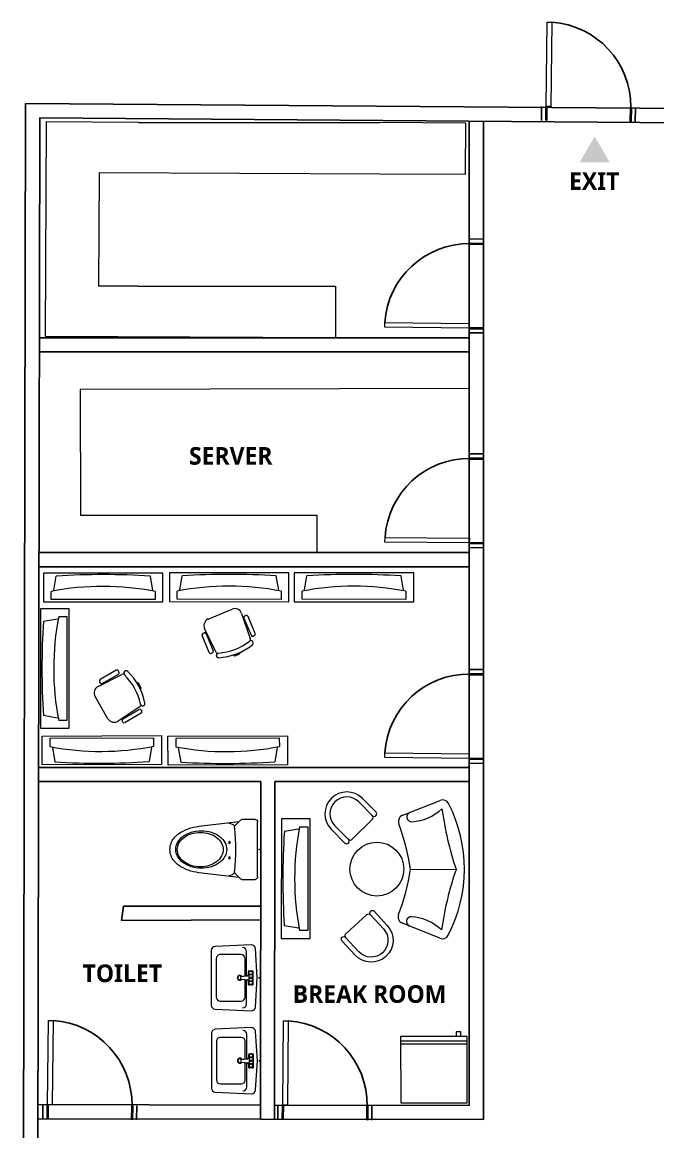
# Model space of a CAD drawing. Header units: millimetres. Extents: x 2220 to 4636, y 1941 to 3920.
# Drawn here: x 2220.42 to 2238.47, y 1963.9 to 1995.41 of the extents above; entities that cross this region are included whole.
import ezdxf

# ---------------------------------------------------------------- set-up
doc = ezdxf.new("R2010")
doc.units = ezdxf.units.MM
doc.layers.add('CAR', color=7, linetype='Continuous')
doc.layers.add('DOOR_005', color=15, linetype='Continuous')
for name, color, linetype, lineweight in [('DOOR_02', 2, 'Continuous', 9), ('fixture', 142, 'Continuous', 9), ('FURNITURE', 2, 'Continuous', 20), ('TEXT', 2, 'Continuous', 20), ('WALL_04C', 4, 'Continuous', 40)]:
    doc.layers.add(name, color=color, linetype=linetype, lineweight=lineweight)
doc.styles.get("Standard").update_dxf_attribs({"font": 'arial.ttf'})

# ---------------------------------------------------------------- blocks, each defined once
blk = doc.blocks.new('WC3P')
at = {"layer": 'fixture'}
for p, q in [((0.013, -0.2119), (0.013, 0.2119)), ((0.033, 0.2319), (0.1343, 0.2319)), ((0.1488, 0.2256), (0.1862, 0.1859)), ((0.4688, 0.1796), (0.1579, 0.216)), ((0.1341, -0.2319), (0.033, -0.2319)), ((0.1862, -0.1857), (0.1487, -0.2256)), ((0.1575, -0.2162), (0.4688, -0.1798))]:
    blk.add_line(p, q, dxfattribs=at)
for centre in [(0.2318, 0.0543), (0.2318, -0.065)]:
    blk.add_circle(centre, 0.0075, dxfattribs=at)
for centre, radius, start, end in [((0.033, 0.2119), 0.02, 90, 180), ((0.1343, 0.2119), 0.02, 43.2643, 90), ((0.168, 0.1688), 0.025, 353.36736, 43.26477), ((0.2383, 0.1435), 0.0602, 91.3673, 142.68006), ((0.425, -0.1817), 0.364, 56.50054, 83.08272), ((1.7421, 0.0001), 1.5582, 173.89172, 186.10828), ((0.4028, -0.0243), 0.1574, 126.28527, 150.56885), ((0.4176, -0.0215), 0.1435, 126.92141, 151.13418), ((0.4309, -0.0626), 0.2049, 106.91484, 126.28527), ((0.4415, -0.0533), 0.1833, 107.28836, 126.92141), ((0.4493, -0.1231), 0.2681, 90, 106.91484), ((0.4571, -0.1035), 0.2359, 90, 107.28836), ((0.4493, -0.1231), 0.2681, 73.08516, 90), ((0.4571, -0.1035), 0.2359, 72.71164, 90), ((0.4677, -0.0626), 0.2049, 53.71473, 73.08516), ((0.4728, -0.0533), 0.1833, 53.07859, 72.71164), ((0.4967, -0.0215), 0.1435, 28.86582, 53.07859), ((0.4958, -0.0243), 0.1574, 29.43115, 53.71473), ((0.5746, 0.042), 0.0949, 45.23179, 57.29413), ((0.4188, -0.115), 0.3161, 40.1683, 45.23179), ((0.5512, 0), 0.1407, 0.03304, 39.16611), ((0.3597, 0), 0.1079, 150.56885, 180), ((0.3597, 0), 0.1079, 180, 209.43115), ((0.3809, -0.0012), 0.1016, 151.13418, 180), ((0.5334, -0.0012), 0.1016, 360, 28.86582), ((0.5389, 0), 0.1079, 0, 29.43115), ((0.5389, 0), 0.1079, 330.56885, 360), ((0.5507, 0.0001), 0.1413, 320.91064, 359.9693), ((0.4028, 0.0243), 0.1574, 209.43115, 233.71473), ((0.3809, -0.0012), 0.1016, 180, 208.86582), ((0.4176, 0.019), 0.1435, 208.86582, 233.07859), ((0.4967, 0.019), 0.1435, 306.92141, 331.13418), ((0.4958, 0.0243), 0.1574, 306.28527, 330.56885), ((0.5334, -0.0012), 0.1016, 331.13418, 0), ((0.168, -0.1686), 0.025, 316.73523, 6.63264), ((0.4309, 0.0626), 0.2049, 233.71473, 253.08516), ((0.4415, 0.0508), 0.1833, 233.07859, 252.71164), ((0.4493, 0.1231), 0.2681, 253.08516, 270), ((0.4571, 0.101), 0.2359, 252.71164, 270), ((0.4493, 0.1231), 0.2681, 270, 286.91484), ((0.4571, 0.101), 0.2359, 270, 287.28836), ((0.425, 0.1816), 0.364, 276.91728, 303.49946), ((0.4728, 0.0508), 0.1833, 287.28836, 306.92141), ((0.4677, 0.0626), 0.2049, 286.91484, 306.28527), ((0.5746, -0.0421), 0.0949, 302.70587, 314.76821), ((0.4188, 0.1149), 0.3161, 314.76821, 319.8317), ((0.033, -0.2119), 0.02, 180, 270), ((0.1341, -0.2119), 0.02, 270, 316.7357), ((0.2387, -0.1433), 0.0606, 217.07664, 268.25051)]:
    blk.add_arc(centre, radius, start, end, dxfattribs=at)
blk.add_point((0, 0), dxfattribs=at)
blk = doc.blocks.new('SOFA 3')
at = {"layer": 'FURNITURE'}
for p, q in [((0, -0.8), (0, -0.125)), ((-0.801, -0.919), (-1.024, -0.363)), ((1.024, -0.363), (0.801, -0.919))]:
    blk.add_line(p, q, dxfattribs=at)
for centre, radius, start, end in [((0, -2.13), 2.13, 62.6893, 117.3107), ((-1.612, 4.672), 5.06, 278.09, 288.5719), ((1.612, 4.672), 5.06, 251.4281, 261.91), ((-0.931, -0.326), 0.1, 117.3107, 201.8235), ((0.931, -0.326), 0.1, 338.1765, 62.6893), ((-1.414, -0.828), 0.71, 3.7647, 43.618), ((1.414, -0.828), 0.71, 136.382, 176.2353), ((-0.777, -0.786), 0.0722, 201.8235, 3.7647), ((0.507, -4.123), 3.361, 98.6788, 110.565), ((-0.507, -4.123), 3.361, 69.435, 81.3212), ((0.777, -0.786), 0.0722, 176.2353, 338.1765), ((-0.709, -0.882), 0.1, 201.8235, 290.565), ((0.709, -0.882), 0.1, 249.435, 338.1765)]:
    blk.add_arc(centre, radius, start, end, dxfattribs=at)
blk = doc.blocks.new('CHAIR 7')
at = {"layer": 'FURNITURE'}
for p, q in [((-0.325, -0.325), (-0.325, -0.6125)), ((-0.25, -0.6125), (-0.25, -0.325)), ((0.25, -0.325), (0.25, -0.6125)), ((0.325, -0.6125), (0.325, -0.325)), ((0.21, -0.65), (-0.21, -0.65))]:
    blk.add_line(p, q, dxfattribs=at)
for centre, radius, start, end in [((0, -0.325), 0.325, 0, 180), ((0, -0.325), 0.25, 0, 180), ((-0.2875, -0.6125), 0.0375, 180, 0), ((-0.21, -0.61), 0.04, 180, 270), ((0.21, -0.61), 0.04, 270, 0), ((0.2875, -0.6125), 0.0375, 180, 360)]:
    blk.add_arc(centre, radius, start, end, dxfattribs=at)

msp = doc.modelspace()

# ---------------------------------------------------------------- hatches: boundary and pattern name
at = {"layer": 'CAR', "lineweight": -3, "transparency": 33554638}
h = msp.add_hatch(color=2, dxfattribs=at)
h.dxf.hatch_style = 1
h.paths.add_polyline_path([(2237.104, 1991.43), (2236.68, 1992.165), (2236.255, 1991.43)])

# ---------------------------------------------------------------- linework, layer by layer
for p, q in [((2220.424, 1942.872), (2220.522, 1993.096)), ((2220.522, 1993.096), (2256.521, 1992.823)), ((2220.672, 1993.095), (2220.672, 1993.096)), ((2220.722, 1993.094), (2220.722, 1993.095)), ((2220.922, 1993.093), (2220.922, 1993.095)), ((2220.52, 1992.896), (2220.522, 1992.896)), ((2220.521, 1992.946), (2220.522, 1992.946)), ((2220.521, 1992.946), (2220.522, 1992.946)), ((2220.519, 1992.696), (2220.521, 1992.696)), ((2220.825, 1943.272), (2220.921, 1992.693)), ((2220.921, 1992.693), (2256.12, 1992.426)), ((2233.119, 1974.248), (2233.119, 1992.597)), ((2233.519, 1974.248), (2233.519, 1992.597)), ((2233.119, 1986.447), (2220.909, 1986.447)), ((2233.119, 1986.047), (2220.909, 1986.047)), ((2233.119, 1985.004), (2233.119, 1985.004)), ((2233.119, 1980.348), (2220.897, 1980.348)), ((2233.119, 1979.948), (2220.897, 1979.948)), ((2233.119, 1974.248), (2220.885, 1974.248)), ((2233.119, 1964.649), (2233.119, 1974.248)), ((2233.519, 1964.248), (2233.519, 1974.248)), ((2227.202, 1973.848), (2220.885, 1973.848)), ((2227.202, 1973.848), (2227.192, 1964.261)), ((2227.602, 1973.848), (2227.592, 1964.26)), ((2233.119, 1973.848), (2227.602, 1973.848)), ((2223.244, 1969.897), (2223.298, 1970.304)), ((2223.298, 1970.304), (2227.198, 1970.304)), ((2227.198, 1969.924), (2223.244, 1969.897)), ((2227.198, 1969.924), (2227.198, 1969.924)), ((2227.193, 1964.661), (2220.866, 1964.673)), ((2233.119, 1964.649), (2227.593, 1964.66)), ((2233.52, 1964.648), (2233.519, 1964.648)), ((2233.519, 1964.248), (2220.866, 1964.273)), ((2233.119, 1964.248), (2233.119, 1964.249))]:
    msp.add_line(p, q)
at = {"color": 2, "linetype": 'Continuous'}
for p, q in [((2235.173, 1993.013), (2235.168, 1992.613)), ((2237.838, 1992.985), (2237.834, 1992.585)), ((2233.142, 1989.254), (2233.541, 1989.25)), ((2233.113, 1986.588), (2233.513, 1986.584)), ((2233.146, 1983.154), (2233.546, 1983.149)), ((2233.118, 1980.488), (2233.518, 1980.484)), ((2233.14, 1977.033), (2233.54, 1977.029)), ((2233.112, 1974.367), (2233.511, 1974.363)), ((2221.012, 1964.671), (2221.008, 1964.271)), ((2223.678, 1964.643), (2223.674, 1964.243)), ((2227.687, 1964.661), (2227.683, 1964.261)), ((2230.353, 1964.633), (2230.349, 1964.233))]:
    msp.add_line(p, q, dxfattribs=at)
at = {"layer": 'DOOR_005', "linetype": 'Continuous'}
for centre, start, end in [((2235.306, 1993.012), 359.3948, 86.2101), ((2233.115, 1986.721), 89.3948, 176.2101), ((2233.12, 1980.621), 89.3948, 176.2101), ((2233.113, 1974.501), 89.3948, 176.2101), ((2221.145, 1964.669), 359.3948, 86.2101), ((2227.821, 1964.659), 359.3948, 86.2101)]:
    msp.add_arc(centre, 2.399, start, end, dxfattribs=at)
at = {"layer": 'DOOR_02', "linetype": 'Continuous'}
for points in [[(2235.331, 1995.407), (2235.465, 1995.406), (2235.439, 1993.01), (2235.306, 1993.012)], [(2230.719, 1986.747), (2230.721, 1986.88), (2233.116, 1986.855), (2233.115, 1986.721)], [(2230.724, 1980.646), (2230.726, 1980.78), (2233.121, 1980.754), (2233.12, 1980.621)], [(2230.717, 1974.526), (2230.719, 1974.659), (2233.114, 1974.634), (2233.113, 1974.501)], [(2221.171, 1967.065), (2221.304, 1967.063), (2221.279, 1964.668), (2221.145, 1964.669)], [(2227.846, 1967.055), (2227.979, 1967.054), (2227.954, 1964.658), (2227.821, 1964.659)]]:
    msp.add_lwpolyline(points, close=True, dxfattribs=at)
at = {"layer": 'fixture'}
for p, q in [((2221.109, 1992.575), (2221.08, 1986.493)), ((2223.722, 1992.562), (2221.109, 1992.575)), ((2223.722, 1992.562), (2230.578, 1992.562)), ((2233.019, 1992.543), (2230.578, 1992.562)), ((2233.009, 1991.09), (2233.019, 1992.543)), ((2220.918, 1991.157), (2220.918, 1991.148)), ((2220.918, 1991.148), (2220.918, 1991.148)), ((2222.605, 1991.139), (2222.59, 1987.914)), ((2222.605, 1991.139), (2230.578, 1991.101)), ((2230.578, 1991.101), (2233.009, 1991.09)), ((2223.712, 1987.908), (2222.59, 1987.914)), ((2223.712, 1987.908), (2229.324, 1987.908)), ((2229.324, 1987.908), (2229.317, 1986.453)), ((2220.909, 1986.526), (2220.909, 1986.494)), ((2220.909, 1986.494), (2220.909, 1986.494)), ((2221.08, 1986.493), (2229.317, 1986.453)), ((2233.119, 1985.004), (2222.07, 1984.976)), ((2222.07, 1984.976), (2222.079, 1981.409)), ((2222.079, 1981.409), (2228.787, 1981.409)), ((2228.787, 1981.409), (2228.787, 1980.348)), ((2221.029, 1979.767), (2221.029, 1978.948)), ((2224.422, 1979.764), (2221.029, 1979.767)), ((2221.319, 1979.278), (2221.388, 1979.681)), ((2224.131, 1979.275), (2224.063, 1979.678)), ((2224.421, 1978.945), (2224.422, 1979.764)), ((2224.606, 1979.774), (2224.606, 1978.955)), ((2227.999, 1979.771), (2224.606, 1979.774)), ((2224.896, 1979.285), (2224.965, 1979.688)), ((2227.708, 1979.282), (2227.64, 1979.685)), ((2227.998, 1978.952), (2227.999, 1979.771)), ((2228.15, 1979.772), (2228.149, 1978.953)), ((2231.542, 1979.769), (2228.15, 1979.772)), ((2228.44, 1979.283), (2228.509, 1979.686)), ((2231.251, 1979.28), (2231.183, 1979.683)), ((2231.541, 1978.95), (2231.542, 1979.769)), ((2221.25, 1979.015), (2221.251, 1979.247)), ((2224.199, 1979.244), (2224.199, 1979.012)), ((2224.827, 1979.023), (2224.828, 1979.254)), ((2227.776, 1979.251), (2227.776, 1979.02)), ((2228.371, 1979.021), (2228.371, 1979.252)), ((2231.32, 1979.249), (2231.32, 1979.017)), ((2221.029, 1978.948), (2224.421, 1978.945)), ((2224.199, 1979.012), (2221.25, 1979.015)), ((2224.606, 1978.955), (2227.998, 1978.952)), ((2227.776, 1979.02), (2224.827, 1979.023)), ((2228.149, 1978.953), (2231.541, 1978.95)), ((2231.32, 1979.017), (2228.371, 1979.021)), ((2220.942, 1978.752), (2220.94, 1975.359)), ((2221.761, 1978.751), (2220.942, 1978.752)), ((2221.462, 1978.53), (2221.694, 1978.529)), ((2221.694, 1978.529), (2221.692, 1975.581)), ((2221.759, 1975.359), (2221.761, 1978.751)), ((2225.708, 1978.462), (2226.383, 1978.742)), ((2226.651, 1978.621), (2226.899, 1977.907)), ((2226.778, 1978.561), (2226.744, 1978.547)), ((2227.038, 1978.049), (2226.837, 1978.537)), ((2221.431, 1978.461), (2221.028, 1978.393)), ((2226.72, 1978.488), (2226.922, 1978.001)), ((2225.734, 1977.509), (2225.532, 1977.997)), ((2225.556, 1978.055), (2225.59, 1978.069)), ((2225.932, 1977.507), (2225.603, 1978.188)), ((2225.649, 1978.045), (2225.851, 1977.557)), ((2226.98, 1977.976), (2227.014, 1977.99)), ((2225.826, 1977.499), (2225.793, 1977.485)), ((2226.425, 1977.442), (2226.432, 1977.424)), ((2226.598, 1977.509), (2226.605, 1977.491)), ((2223.092, 1977.005), (2222.636, 1976.74)), ((2223.172, 1976.957), (2223.154, 1976.989)), ((2222.577, 1976.545), (2223.251, 1976.886)), ((2222.62, 1976.679), (2222.638, 1976.647)), ((2222.699, 1976.631), (2223.156, 1976.896)), ((2223.687, 1976.64), (2223.703, 1976.65)), ((2223.775, 1976.477), (2223.792, 1976.487)), ((2222.859, 1975.632), (2222.493, 1976.263)), ((2221.43, 1975.649), (2221.026, 1975.718)), ((2223.776, 1975.981), (2223.146, 1975.564)), ((2223.281, 1975.628), (2223.738, 1975.893)), ((2223.801, 1975.784), (2223.344, 1975.519)), ((2223.799, 1975.877), (2223.817, 1975.845)), ((2221.692, 1975.581), (2221.46, 1975.581)), ((2223.283, 1975.535), (2223.265, 1975.567)), ((2220.94, 1975.359), (2221.759, 1975.359)), ((2220.989, 1975.138), (2224.381, 1975.151)), ((2220.992, 1974.319), (2220.989, 1975.138)), ((2224.16, 1975.083), (2221.211, 1975.072)), ((2221.211, 1975.072), (2221.212, 1974.84)), ((2224.161, 1974.851), (2224.16, 1975.083)), ((2224.381, 1975.151), (2224.384, 1974.332)), ((2224.563, 1975.131), (2227.955, 1975.144)), ((2224.566, 1974.312), (2224.563, 1975.131)), ((2227.734, 1975.076), (2224.785, 1975.065)), ((2224.785, 1975.065), (2224.786, 1974.833)), ((2227.735, 1974.844), (2227.734, 1975.076)), ((2227.955, 1975.144), (2227.958, 1974.325)), ((2221.281, 1974.809), (2221.351, 1974.406)), ((2224.092, 1974.82), (2224.025, 1974.416)), ((2224.855, 1974.803), (2224.925, 1974.4)), ((2227.666, 1974.813), (2227.599, 1974.41)), ((2224.384, 1974.332), (2220.992, 1974.319)), ((2227.958, 1974.325), (2224.566, 1974.312)), ((2227.783, 1972.786), (2227.78, 1969.394)), ((2228.601, 1972.786), (2227.783, 1972.786)), ((2228.302, 1972.564), (2228.534, 1972.564)), ((2228.534, 1972.564), (2228.532, 1969.616)), ((2228.599, 1969.394), (2228.601, 1972.786)), ((2228.272, 1972.496), (2227.868, 1972.428)), ((2228.27, 1969.684), (2227.867, 1969.753)), ((2227.78, 1969.394), (2228.599, 1969.394)), ((2228.532, 1969.616), (2228.3, 1969.616)), ((2226.928, 1969.213), (2225.901, 1969.166)), ((2227.097, 1968.275), (2227.047, 1969.106)), ((2225.793, 1969.053), (2225.793, 1967.497)), ((2225.934, 1968.821), (2225.934, 1967.729)), ((2226.64, 1968.934), (2226.048, 1968.934)), ((2226.754, 1968.326), (2226.754, 1968.821)), ((2226.796, 1968.33), (2226.796, 1969.019)), ((2226.849, 1968.473), (2226.849, 1968.386)), ((2226.849, 1968.473), (2226.887, 1968.473)), ((2226.862, 1968.471), (2226.849, 1968.473)), ((2226.862, 1968.471), (2226.881, 1968.471)), ((2226.862, 1968.471), (2226.862, 1968.453)), ((2226.939, 1968.473), (2226.976, 1968.473)), ((2226.944, 1968.471), (2226.964, 1968.471)), ((2226.964, 1968.471), (2226.976, 1968.473)), ((2226.964, 1968.471), (2226.964, 1968.453)), ((2226.976, 1968.473), (2226.976, 1968.076)), ((2226.625, 1968.315), (2226.76, 1968.326)), ((2226.629, 1968.313), (2226.625, 1968.315)), ((2226.629, 1968.237), (2226.625, 1968.235)), ((2226.625, 1968.235), (2226.76, 1968.224)), ((2226.629, 1968.313), (2226.811, 1968.332)), ((2226.629, 1968.237), (2226.811, 1968.218)), ((2226.754, 1967.729), (2226.754, 1968.224)), ((2226.796, 1967.531), (2226.796, 1968.22)), ((2226.849, 1968.076), (2226.849, 1968.164)), ((2226.862, 1968.381), (2226.862, 1968.169)), ((2226.964, 1968.381), (2226.964, 1968.169)), ((2227.047, 1967.444), (2227.097, 1968.275)), ((2226.862, 1968.079), (2226.849, 1968.076)), ((2226.849, 1968.076), (2226.887, 1968.076)), ((2226.862, 1968.079), (2226.862, 1968.097)), ((2226.862, 1968.079), (2226.881, 1968.079)), ((2226.939, 1968.076), (2226.976, 1968.076)), ((2226.944, 1968.079), (2226.964, 1968.079)), ((2226.964, 1968.079), (2226.964, 1968.097)), ((2226.964, 1968.079), (2226.976, 1968.076)), ((2226.048, 1967.616), (2226.641, 1967.616)), ((2225.901, 1967.384), (2226.929, 1967.337)), ((2225.799, 1966.699), (2225.799, 1965.144)), ((2226.934, 1966.859), (2225.907, 1966.812)), ((2226.646, 1966.581), (2226.054, 1966.581)), ((2226.802, 1965.977), (2226.802, 1966.666)), ((2227.103, 1965.921), (2227.053, 1966.753)), ((2233.055, 1966.611), (2231.17, 1966.608)), ((2231.17, 1966.608), (2231.172, 1964.722)), ((2232.879, 1966.745), (2232.744, 1966.745)), ((2232.744, 1966.745), (2232.745, 1966.61)), ((2232.879, 1966.61), (2232.879, 1966.745)), ((2233.058, 1964.725), (2233.055, 1966.611)), ((2225.94, 1966.467), (2225.94, 1965.376)), ((2226.76, 1965.972), (2226.76, 1966.467)), ((2233.056, 1966.476), (2231.17, 1966.473)), ((2233.056, 1966.395), (2231.17, 1966.393)), ((2226.631, 1965.961), (2226.766, 1965.973)), ((2226.635, 1965.959), (2226.631, 1965.961)), ((2226.635, 1965.959), (2226.817, 1965.978)), ((2226.855, 1966.12), (2226.855, 1966.032)), ((2226.855, 1966.12), (2226.893, 1966.12)), ((2226.867, 1966.117), (2226.855, 1966.12)), ((2226.867, 1966.117), (2226.887, 1966.117)), ((2226.867, 1966.117), (2226.867, 1966.099)), ((2226.867, 1966.027), (2226.867, 1965.816)), ((2226.945, 1966.12), (2226.982, 1966.12)), ((2226.95, 1966.117), (2226.97, 1966.117)), ((2226.97, 1966.117), (2226.982, 1966.12)), ((2226.97, 1966.117), (2226.97, 1966.099)), ((2226.97, 1966.027), (2226.97, 1965.816)), ((2226.982, 1966.12), (2226.982, 1965.723)), ((2226.635, 1965.884), (2226.631, 1965.882)), ((2226.631, 1965.882), (2226.766, 1965.87)), ((2226.635, 1965.884), (2226.817, 1965.865)), ((2226.76, 1965.376), (2226.76, 1965.871)), ((2226.802, 1965.177), (2226.802, 1965.866)), ((2226.855, 1965.723), (2226.855, 1965.811)), ((2226.867, 1965.726), (2226.855, 1965.723)), ((2226.855, 1965.723), (2226.893, 1965.723)), ((2226.867, 1965.726), (2226.867, 1965.744)), ((2226.867, 1965.726), (2226.887, 1965.726)), ((2226.945, 1965.723), (2226.982, 1965.723)), ((2226.95, 1965.726), (2226.97, 1965.726)), ((2226.97, 1965.726), (2226.97, 1965.744)), ((2226.97, 1965.726), (2226.982, 1965.723)), ((2227.053, 1965.09), (2227.103, 1965.921)), ((2225.907, 1965.031), (2226.934, 1964.984)), ((2226.054, 1965.262), (2226.646, 1965.262)), ((2231.172, 1964.722), (2233.058, 1964.725))]:
    msp.add_line(p, q, dxfattribs=at)
for centre, radius in [((2230.495, 1971.36), 0.765), ((2226.913, 1968.417), 0.0624), ((2226.913, 1968.417), 0.0489), ((2226.913, 1968.133), 0.0624), ((2226.913, 1968.133), 0.0489), ((2226.913, 1968.275), 0.0269), ((2226.919, 1966.063), 0.0624), ((2226.919, 1966.063), 0.0489), ((2226.919, 1965.921), 0.0269), ((2226.919, 1965.78), 0.0624), ((2226.919, 1965.78), 0.0489)]:
    msp.add_circle(centre, radius, dxfattribs=at)
for centre, radius, start, end in [((2222.704, 1959.029), 20.694, 86.2347, 93.6459), ((2226.281, 1959.036), 20.694, 86.2347, 93.6459), ((2229.824, 1959.034), 20.694, 86.2347, 93.6459), ((2222.717, 1971.691), 7.697, 78.8972, 100.9834), ((2226.294, 1971.699), 7.697, 78.8972, 100.9834), ((2229.838, 1971.696), 7.697, 78.8972, 100.9834), ((2229.015, 1977.051), 7.697, 168.9218, 191.0081), ((2226.46, 1978.555), 0.202, 19.1582, 112.4856), ((2226.761, 1978.505), 0.0449, 112.4856, 202.4856), ((2226.795, 1978.519), 0.0449, 22.4856, 112.4856), ((2241.678, 1977.043), 20.694, 176.2594, 183.6705), ((2225.785, 1978.276), 0.202, 112.4856, 205.813), ((2225.574, 1978.014), 0.0449, 112.4856, 202.4856), ((2225.607, 1978.028), 0.0449, 22.4856, 112.4856), ((2226.708, 1977.841), 0.202, 1.5562, 19.1582), ((2226.963, 1978.018), 0.0449, 202.4856, 292.4856), ((2226.997, 1978.032), 0.0449, 292.4856, 22.4856), ((2225.887, 1979.105), 1.613, 273.861, 308.0559), ((2225.887, 1979.105), 1.748, 273.861, 308.0457), ((2226.92, 1977.78), 0.0675, 304.7447, 131.1014), ((2225.775, 1977.526), 0.0449, 202.4856, 292.4856), ((2225.809, 1977.54), 0.0449, 292.4856, 22.4856), ((2226.114, 1977.595), 0.202, 205.813, 216.371), ((2226, 1977.429), 0.0675, 93.8697, 280.2264), ((2226.445, 1977.429), 0.0135, 202.4856, 288.395), ((2225.887, 1979.105), 1.78, 288.395, 293.5408), ((2226.593, 1977.486), 0.0135, 293.5408, 22.4856), ((2223.115, 1976.966), 0.0449, 30.1212, 120.1212), ((2223.133, 1976.935), 0.0449, 300.1212, 30.1212), ((2223.375, 1976.923), 0.0675, 42.3803, 228.737), ((2222.198, 1975.724), 1.748, 11.4966, 45.6813), ((2222.659, 1976.701), 0.0449, 120.1212, 210.1212), ((2222.677, 1976.67), 0.0449, 210.1212, 300.1212), ((2223.342, 1976.705), 0.202, 99.1918, 116.7938), ((2222.198, 1975.724), 1.613, 11.4966, 45.6915), ((2223.71, 1976.638), 0.0135, 31.1764, 120.1212), ((2222.198, 1975.724), 1.78, 26.0306, 31.1764), ((2222.668, 1976.365), 0.202, 116.7938, 210.1212), ((2223.786, 1976.499), 0.0135, 300.1212, 26.0306), ((2223.845, 1976.059), 0.0675, 191.5053, 17.862), ((2223.76, 1975.854), 0.0449, 30.1212, 120.1212), ((2223.665, 1976.15), 0.202, 303.4486, 314.0066), ((2223.778, 1975.823), 0.0449, 300.1212, 30.1212), ((2223.034, 1975.733), 0.202, 210.1212, 303.4486), ((2223.304, 1975.589), 0.0449, 120.1212, 210.1212), ((2223.322, 1975.558), 0.0449, 210.1212, 300.1212), ((2222.658, 1982.4), 7.697, 259.1727, 281.2589), ((2226.232, 1982.393), 7.697, 259.1727, 281.2589), ((2222.61, 1995.062), 20.694, 266.5102, 273.9214), ((2226.184, 1995.055), 20.694, 266.5102, 273.9214), ((2235.856, 1971.085), 7.697, 168.9218, 191.0081), ((2248.518, 1971.078), 20.694, 176.2594, 183.6705), ((2225.906, 1969.053), 0.113, 92.5448, 180.0026), ((2226.683, 1969.019), 0.113, 0.0061, 90), ((2226.934, 1969.099), 0.113, 3.4422, 92.6745), ((2226.048, 1968.821), 0.113, 90, 180.003), ((2226.64, 1968.821), 0.113, 0.0061, 90), ((2226.913, 1968.498), 0.0326, 225.8561, 314.1439), ((2226.601, 1968.275), 0.0709, 36.8429, 323.1571), ((2226.601, 1968.275), 0.0567, 46.2998, 313.7002), ((2226.903, 1968.275), 0.281, 171.872, 188.128), ((2226.903, 1968.275), 0.277, 172.2121, 187.7879), ((2226.792, 1968.386), 0.0567, 285.0613, 0), ((2226.792, 1968.164), 0.0567, 0, 74.9387), ((2226.805, 1968.388), 0.0567, 275.9777, 353.3473), ((2226.805, 1968.162), 0.0567, 6.6527, 84.0223), ((2226.831, 1968.417), 0.0326, 315.8561, 44.1439), ((2226.831, 1968.133), 0.0326, 315.8561, 44.1439), ((2226.913, 1968.335), 0.0326, 45.8561, 134.1439), ((2226.913, 1968.215), 0.0326, 225.8561, 314.1439), ((2226.994, 1968.417), 0.0326, 135.8561, 224.1439), ((2226.994, 1968.133), 0.0326, 135.8561, 224.1439), ((2226.913, 1968.052), 0.0326, 45.8561, 134.1439), ((2226.048, 1967.729), 0.113, 180.003, 270), ((2226.641, 1967.729), 0.113, 270, 0), ((2226.683, 1967.531), 0.113, 270, 0), ((2225.906, 1967.497), 0.113, 180.0026, 267.4552), ((2226.934, 1967.451), 0.113, 267.3255, 356.5626), ((2225.912, 1966.699), 0.113, 92.5448, 180.0026), ((2226.054, 1966.467), 0.113, 90, 180.003), ((2226.646, 1966.467), 0.113, 0.0061, 90), ((2226.689, 1966.666), 0.113, 0.0061, 90), ((2226.94, 1966.746), 0.113, 3.4422, 92.6745), ((2226.607, 1965.921), 0.0709, 36.8429, 323.1571), ((2226.607, 1965.921), 0.0567, 46.2998, 313.7002), ((2226.909, 1965.921), 0.281, 171.872, 188.128), ((2226.909, 1965.921), 0.277, 172.2121, 187.7879), ((2226.798, 1966.032), 0.0567, 285.0613, 0), ((2226.811, 1966.035), 0.0567, 275.9777, 353.3473), ((2226.837, 1966.063), 0.0326, 315.8561, 44.1439), ((2226.919, 1966.145), 0.0326, 225.8561, 314.1439), ((2226.919, 1965.982), 0.0326, 45.8561, 134.1439), ((2227, 1966.063), 0.0326, 135.8561, 224.1439), ((2226.798, 1965.811), 0.0567, 0, 74.9387), ((2226.811, 1965.808), 0.0567, 6.6527, 84.0223), ((2226.837, 1965.78), 0.0326, 315.8561, 44.1439), ((2226.919, 1965.861), 0.0326, 225.8561, 314.1439), ((2226.919, 1965.698), 0.0326, 45.8561, 134.1439), ((2227, 1965.78), 0.0326, 135.8561, 224.1439), ((2226.054, 1965.376), 0.113, 180.003, 270), ((2226.646, 1965.376), 0.113, 270, 0), ((2225.912, 1965.144), 0.113, 180.0026, 267.4552), ((2226.689, 1965.177), 0.113, 270, 0), ((2226.94, 1965.097), 0.113, 267.3255, 356.5626)]:
    msp.add_arc(centre, radius, start, end, dxfattribs=at)
for p in [(2227.154, 1968.275), (2227.16, 1965.921)]:
    msp.add_point(p, dxfattribs=at)
at = {"layer": 'WALL_04C', "linetype": 'Continuous'}
for p, q in [((2235.306, 1993.012), (2235.302, 1992.612)), ((2237.705, 1992.986), (2237.701, 1992.586)), ((2233.14, 1989.121), (2233.54, 1989.116)), ((2233.115, 1986.721), (2233.515, 1986.717)), ((2233.145, 1983.02), (2233.545, 1983.016)), ((2233.12, 1980.621), (2233.52, 1980.617)), ((2233.138, 1976.9), (2233.538, 1976.896)), ((2233.113, 1974.501), (2233.513, 1974.496)), ((2221.145, 1964.669), (2221.141, 1964.269)), ((2223.545, 1964.644), (2223.54, 1964.244)), ((2227.821, 1964.659), (2227.816, 1964.26)), ((2230.22, 1964.634), (2230.216, 1964.234))]:
    msp.add_line(p, q, dxfattribs=at)

# ---------------------------------------------------------------- block references
at = {"layer": 'fixture', "yscale": 1.912297417250768, "zscale": 1.912297417250768}
for name, p, xscale, rotation in [('CHAIR 7', (2229.204, 1973.371), 1.912297417250768, 44.82333617410134), ('SOFA 3', (2232.981, 1971.352), 1.912297417250768, 269.8233361740921), ('CHAIR 7', (2230.753, 1968.881), -1.912297417250768, 222.5468992223705)]:
    msp.add_blockref(name, p, dxfattribs=dict(at, xscale=xscale, rotation=rotation))
at = {"layer": 'fixture', "xscale": -3.665377988836871, "yscale": 3.665377988836871, "zscale": 3.665377988836871}
msp.add_blockref('WC3P', (2227.156, 1971.918), dxfattribs=at)

# ---------------------------------------------------------------- texts
at = {"layer": 'TEXT', "transparency": 33554638, "char_height": 0.5, "attachment_point": 1}
for s, width, gutter_width, heights, insert in [('{\\fYu Gothic UI Semibold|b0|i0|c0|p34;EXIT}', 6.20892, 0.363, [1.958], (2235.952, 1991.146)), ('{\\fYu Gothic UI Semibold|b0|i0|c0|p34;SERVER}', 2.90855, 7.754, [0.517], (2225.161, 1983.344)), ('{\\fYu Gothic UI Semibold|b0|i0|c0|p34;TOILET}', 15.18001, 7.754, [1.967], (2222.138, 1968.653)), ('{\\fYu Gothic UI Semibold|b0|i0|c0|p34;BREAK ROOM}', 5.01359, 7.754, [0.517], (2228.105, 1968.063))]:
    msp.add_mtext_dynamic_manual_height_columns(s, width=width, gutter_width=gutter_width, heights=heights, dxfattribs=dict(at, insert=insert))

doc.saveas('drawing.dxf')
